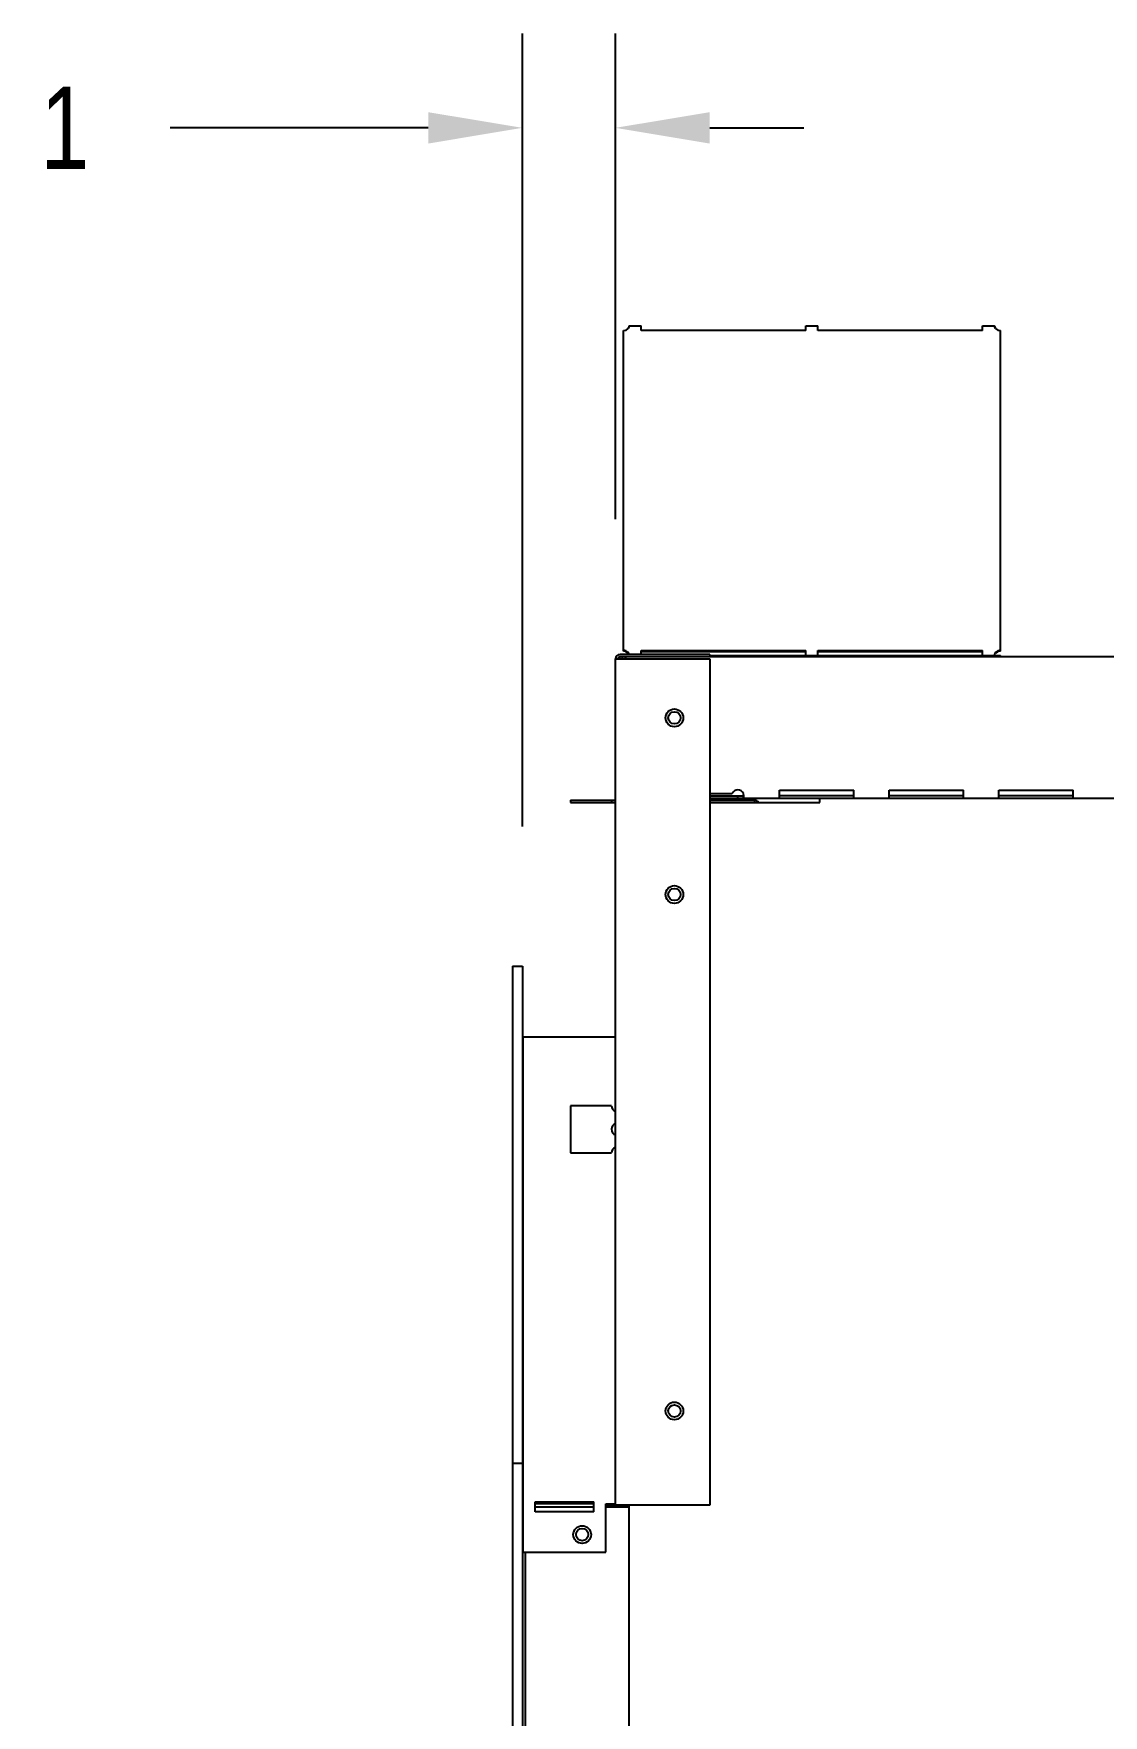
# Model space of a CAD drawing. Extents: x 4 to 120, y 8 to 100.
# Drawn here: x 83.55 to 94.9, y 43.09 to 60.94 of the extents above; entities that cross this region are included whole.
import ezdxf

# ---------------------------------------------------------------- set-up
doc = ezdxf.new("R2010")
doc.units = 0
doc.header["$LTSCALE"] = 7.5625
doc.header["$MEASUREMENT"] = 0
doc.layers.get('0').update_dxf_attribs({"linetype": 'CONTINUOUS'})
doc.layers.get('Defpoints').update_dxf_attribs({"linetype": 'CONTINUOUS'})
doc.styles.get("Standard").update_dxf_attribs({"font": 'txt', "width": 0.8})
doc.dimstyles.get("Standard").update_dxf_attribs({"dimtxt": 0.875, "dimasz": 0.08, "dimexe": 0.18, "dimexo": 0.0625, "dimgap": 0.09, "dimtad": 0, "dimtih": 1, "dimtoh": 1, "dimzin": 0, "dimdsep": 46, "dimtxsty": 'STANDARD', "dimcen": 0.09, "dimadec": 0, "dimazin": 0, "dimtp": 0.01, "dimtm": 0.01, "dimtfac": 1, "dimtofl": 0, "dimtmove": 0, "dimatfit": 3, "dimfxl": 1, "dimtolj": 1, "dimtzin": 0, "dimarcsym": 0})

# ---------------------------------------------------------------- blocks, each defined once
blk = doc.blocks.new('*D6')
at = {"color": 0, "linetype": 'Continuous', "lineweight": -2}
for p, q in [((88.735, 52.523), (88.735, 60.938)), ((89.722, 55.785), (89.722, 60.938)), ((87.735, 59.938), (84.996, 59.938)), ((90.722, 59.938), (91.722, 59.938))]:
    blk.add_line(p, q, dxfattribs=at)
at = {"color": 0, "linetype": 'Continuous'}
for points in [[(87.735, 60.104), (87.735, 59.771), (88.735, 59.938)], [(90.722, 60.104), (90.722, 59.771), (89.722, 59.938)]]:
    blk.add_solid(points, dxfattribs=at)
at = {"layer": 'Defpoints', "color": 0, "linetype": 'Continuous'}
for p in [(88.735, 59.938), (89.722, 54.926), (88.735, 51.664)]:
    blk.add_point(p, dxfattribs=at)
at = {"color": 0, "linetype": 'Continuous', "insert": (83.88, 59.938), "char_height": 0.875, "attachment_point": 5}
blk.add_mtext('\\A1;1', dxfattribs=at)

msp = doc.modelspace()

# ---------------------------------------------------------------- linework, layer by layer
at = {"color": 7, "linetype": 'Continuous'}
for p, q in [((89.87087, 57.83734), (89.99642, 57.83734)), ((89.99642, 57.78789), (89.99642, 57.83734)), ((91.74392, 57.83734), (91.86892, 57.83734)), ((91.74392, 57.78789), (91.74392, 57.83734)), ((91.86892, 57.78789), (91.86892, 57.83734)), ((93.61642, 57.83734), (93.74197, 57.83734)), ((93.61642, 57.78789), (93.61642, 57.83734)), ((89.80642, 57.78558), (89.83447, 57.79146)), ((89.80642, 54.38377), (89.80642, 57.78558)), ((89.83447, 57.79146), (89.85681, 57.8077)), ((91.74392, 57.78789), (89.99642, 57.78789)), ((93.61642, 57.78789), (91.86892, 57.78789)), ((93.75603, 57.8077), (93.77837, 57.79146)), ((93.77837, 57.79146), (93.80642, 57.78558)), ((93.80642, 54.38377), (93.80642, 57.78558)), ((89.72242, 54.30105), (90.72242, 54.30105)), ((89.72242, 45.31973), (89.72242, 54.30105)), ((90.72242, 54.34905), (89.77042, 54.34905)), ((89.79442, 54.32505), (89.79442, 54.30105)), ((89.83301, 54.3877), (89.80642, 54.39295)), ((89.82601, 54.32505), (89.82601, 54.30105)), ((89.99642, 54.39064), (91.74392, 54.39064)), ((89.99642, 54.35187), (89.99642, 54.39064)), ((90.72242, 54.34905), (90.72242, 54.32505)), ((90.72242, 54.33705), (93.80642, 54.33705)), ((90.72242, 54.30105), (90.72242, 45.31973)), ((91.74392, 54.34408), (91.74392, 54.39064)), ((91.86892, 54.39064), (93.61642, 54.39064)), ((91.86892, 54.34408), (91.86892, 54.39064)), ((93.61642, 54.33705), (93.61642, 54.39064)), ((93.75824, 54.37321), (93.74475, 54.35187)), ((93.80642, 54.32505), (93.80642, 54.33705)), ((94.89944, 54.32905), (94.89944, 54.32505)), ((90.72242, 52.84905), (91.07938, 52.84905)), ((91.02042, 52.82505), (91.02042, 52.84905)), ((91.07938, 52.82505), (91.07938, 52.84905)), ((92.25009, 52.84905), (91.46142, 52.84905)), ((93.41475, 52.84905), (92.62609, 52.84905)), ((94.57942, 52.84905), (93.79075, 52.84905)), ((89.24642, 52.80105), (89.24642, 52.77705)), ((89.24642, 52.77705), (89.72144, 52.77705)), ((89.68142, 52.80105), (89.68142, 52.77705)), ((91.19842, 52.80105), (91.19842, 52.77705)), ((88.62992, 51.03905), (88.73492, 51.03905)), ((88.62992, 51.03905), (88.62992, 19.91405)), ((88.73492, 51.03905), (88.73492, 19.91405)), ((88.62992, 45.76536), (88.73492, 45.76536)), ((88.86892, 45.33627), (89.49392, 45.33627)), ((89.61892, 45.31321), (89.86642, 45.31321)), ((90.72242, 45.31973), (89.72242, 45.31973))]:
    msp.add_line(p, q, dxfattribs=at)
at = {"color": 3, "linetype": 'Continuous'}
for p, q in [((112.63442, 54.32505), (89.77042, 54.32505)), ((89.83301, 54.37851), (89.80642, 54.38377)), ((89.99642, 54.38146), (91.74392, 54.38146)), ((91.86892, 54.38146), (93.61642, 54.38146)), ((90.72242, 52.87305), (90.96146, 52.87305)), ((91.46142, 52.90818), (92.25009, 52.90818)), ((91.46142, 52.82505), (91.46142, 52.90818)), ((92.25009, 52.82505), (92.25009, 52.90818)), ((92.62609, 52.90818), (93.41475, 52.90818)), ((92.62609, 52.82505), (92.62609, 52.90818)), ((93.41475, 52.82505), (93.41475, 52.90818)), ((93.79075, 52.90818), (94.57942, 52.90818)), ((93.79075, 52.82505), (93.79075, 52.90818)), ((94.57942, 52.82505), (94.57942, 52.90818)), ((89.24642, 52.80105), (89.72144, 52.80105)), ((90.72242, 52.82505), (112.63442, 52.82505)), ((90.72242, 52.80105), (91.19842, 52.80105)), ((90.72242, 52.77705), (91.89068, 52.77705)), ((91.89068, 52.77705), (91.89068, 52.82505)), ((88.74392, 50.28905), (89.72242, 50.28905)), ((88.74392, 44.81975), (88.74392, 50.28905)), ((89.68142, 49.55951), (89.24642, 49.55951)), ((89.24642, 49.55951), (89.24642, 49.05951)), ((89.24642, 49.05951), (89.68142, 49.05951)), ((88.86892, 45.35682), (89.49392, 45.35682)), ((88.86892, 45.24809), (88.86892, 45.3568)), ((89.49392, 45.24809), (89.49392, 45.3568)), ((88.86892, 45.30105), (89.49392, 45.30105)), ((89.49392, 45.24809), (88.86892, 45.24809)), ((89.61892, 45.33374), (89.72242, 45.33374)), ((89.61892, 44.81975), (89.61892, 45.33374)), ((89.61892, 45.30105), (89.86642, 45.30105)), ((89.86642, 14.65905), (89.86642, 45.31973)), ((88.74392, 44.81975), (89.61892, 44.81975)), ((88.76542, 44.81975), (88.76542, 20.43405))]:
    msp.add_line(p, q, dxfattribs=at)
at = {"color": 7, "linetype": 'Continuous'}
for points in [[(89.86809, 54.35187), (89.8546, 54.37321), (89.83301, 54.3877)], [(93.80642, 54.39295), (93.77983, 54.3877), (93.75824, 54.37321)]]:
    msp.add_lwpolyline(points, dxfattribs=at)
at = {"color": 3, "linetype": 'Continuous'}
for points in [[(89.86407, 54.34905), (89.8546, 54.36402), (89.83301, 54.37851)], [(93.80642, 54.38377), (93.77983, 54.37851), (93.75824, 54.36402)]]:
    msp.add_lwpolyline(points, dxfattribs=at)
at = {"color": 7, "linetype": 'Continuous'}
for centre in [(90.34742, 53.67605), (90.34742, 51.80105), (90.34742, 46.31973)]:
    msp.add_circle(centre, 0.094, dxfattribs=at)
at = {"color": 3, "linetype": 'Continuous'}
for centre, radius in [((90.34742, 53.67605), 0.065), ((90.34742, 51.80105), 0.065), ((90.34742, 46.31973), 0.065), ((89.36892, 45.00775), 0.094), ((89.36892, 45.00773), 0.065)]:
    msp.add_circle(centre, radius, dxfattribs=at)
at = {"color": 7, "linetype": 'Continuous'}
msp.add_arc((89.77042, 54.30105), 0.048, 90, 180, dxfattribs=at)
at = {"color": 3, "linetype": 'Continuous'}
for centre, radius, start, end in [((89.77042, 54.30105), 0.024, 90, 180), ((89.79442, 54.27705), 0.048, 90, 149.903965), ((91.02042, 52.84568), 0.065, 24.902165, 155.097835), ((91.19842, 52.75305), 0.048, 30.000085, 90), ((89.74642, 49.55951), 0.065, 180, 247.789002), ((89.74642, 49.30951), 0.065, 112.210998, 247.789002), ((89.74642, 49.05951), 0.065, 112.210998, 180)]:
    msp.add_arc(centre, radius, start, end, dxfattribs=at)
at = {"color": 7, "linetype": 'Continuous'}
for points, knots in [([(89.85681, 57.8077), (89.85976, 57.81248), (89.86433, 57.81988), (89.87319, 57.84163), (89.86433, 57.81988), (89.85976, 57.81248), (89.85681, 57.8077)], [0, 0, 0, 0, 0.020374008, 0.0315688806, 0.0427637532, 0.0631377611, 0.0631377611, 0.0631377611, 0.0631377611]), ([(89.85681, 57.8077), (89.85976, 57.81248), (89.86433, 57.81988), (89.87319, 57.84163), (89.86433, 57.81988), (89.85976, 57.81248), (89.85681, 57.8077)], [0, 0, 0, 0, 0.020374008, 0.0315688806, 0.0427637532, 0.0631377611, 0.0631377611, 0.0631377611, 0.0631377611]), ([(89.86284, 57.81797), (89.86407, 57.82052), (89.86694, 57.82642), (89.86944, 57.83249), (89.87087, 57.83594)], [0, 0, 0, 0, 0.0084920339, 0.0196869065, 0.0196869065, 0.0196869065, 0.0196869065]), ([(93.75603, 57.8077), (93.75308, 57.81248), (93.74851, 57.81988), (93.73965, 57.84163), (93.74851, 57.81988), (93.75308, 57.81248), (93.75603, 57.8077)], [0, 0, 0, 0, 0.020374008, 0.0315688806, 0.0427637532, 0.0631377611, 0.0631377611, 0.0631377611, 0.0631377611]), ([(93.75603, 57.8077), (93.75308, 57.81248), (93.74851, 57.81988), (93.73965, 57.84163), (93.74851, 57.81988), (93.75308, 57.81248), (93.75603, 57.8077)], [0, 0, 0, 0, 0.020374008, 0.0315688806, 0.0427637532, 0.0631377611, 0.0631377611, 0.0631377611, 0.0631377611]), ([(93.75603, 57.8077), (93.75308, 57.81248), (93.74851, 57.81988), (93.73965, 57.84163), (93.74851, 57.81988), (93.75308, 57.81248), (93.75603, 57.8077)], [0, 0, 0, 0, 0.020374008, 0.0315688806, 0.0427637532, 0.0631377611, 0.0631377611, 0.0631377611, 0.0631377611]), ([(93.75603, 57.8077), (93.75308, 57.81248), (93.74851, 57.81988), (93.73965, 57.84163), (93.74851, 57.81988), (93.75308, 57.81248), (93.75603, 57.8077)], [0, 0, 0, 0, 0.020374008, 0.0315688806, 0.0427637532, 0.0631377611, 0.0631377611, 0.0631377611, 0.0631377611]), ([(93.74475, 54.35187), (93.74359, 54.34935), (93.742, 54.34588), (93.74143, 54.34213), (93.74127, 54.3411)], [0, 0, 0, 0, 0.0082267185, 0.0113548284, 0.0113548284, 0.0113548284, 0.0113548284]), ([(91.07938, 52.84905), (91.08023, 52.8491), (91.08178, 52.8492), (91.0836, 52.85029), (91.08424, 52.85128), (91.08449, 52.85167)], [0, 0, 0, 0, 0.0025378218, 0.00463380705, 0.00603648507, 0.00603648507, 0.00603648507, 0.00603648507])]:
    msp.add_open_spline(points, degree=3, knots=knots, dxfattribs=at)
msp.add_open_spline([(93.75603, 57.8077), (93.75402, 57.81113), (93.75201, 57.81455), (93.75, 57.81797)], degree=3, dxfattribs=at)
at = {"color": 3, "linetype": 'Continuous'}
for points, knots in [([(89.83205, 54.31099), (89.83202, 54.31262), (89.83195, 54.31559), (89.8313, 54.31957), (89.83022, 54.32256), (89.82841, 54.32471), (89.8268, 54.32494), (89.82601, 54.32505)], [0, 0, 0, 0, 0.0048990063, 0.0088953102, 0.0120146416, 0.0144521571, 0.0167678067, 0.0167678067, 0.0167678067, 0.0167678067]), ([(89.83141, 54.30104), (89.83156, 54.30245), (89.83192, 54.30575), (89.832, 54.30908), (89.83205, 54.31099)], [0, 0, 0, 0, 0.0042366197, 0.00997126286, 0.00997126286, 0.00997126286, 0.00997126286]), ([(91.08443, 52.85172), (91.08408, 52.85389), (91.08333, 52.85854), (91.08168, 52.86568), (91.08016, 52.87056), (91.07938, 52.87305)], [0, 0, 0, 0, 0.0066088305, 0.0141227641, 0.0219461896, 0.0219461896, 0.0219461896, 0.0219461896]), ([(91.07938, 52.82505), (91.08016, 52.82516), (91.08178, 52.82539), (91.08359, 52.82754), (91.08467, 52.83053), (91.08532, 52.83451), (91.08538, 52.83748), (91.08542, 52.83911)], [0, 0, 0, 0, 0.0023156493, 0.0047531636, 0.0078724895, 0.0118687957, 0.0167678067, 0.0167678067, 0.0167678067, 0.0167678067]), ([(91.08478, 52.84906), (91.08468, 52.84979), (91.08457, 52.85068), (91.08445, 52.85157), (91.08443, 52.85172)], [0, 0, 0, 0, 0.00222404124, 0.00268691777, 0.00268691777, 0.00268691777, 0.00268691777]), ([(91.08542, 52.83911), (91.08537, 52.84102), (91.08529, 52.84435), (91.08493, 52.84765), (91.08478, 52.84906)], [0, 0, 0, 0, 0.00573464977, 0.00997126286, 0.00997126286, 0.00997126286, 0.00997126286])]:
    msp.add_open_spline(points, degree=3, knots=knots, dxfattribs=at)

# ---------------------------------------------------------------- dimensions: what is measured, and where the dimension line sits
at = {"color": 2, "linetype": 'Continuous'}
dim = msp.add_linear_dim(base=(88.73492, 59.93767), p1=(89.72242, 54.92605), p2=(88.73492, 51.66405), angle=180, dimstyle='STANDARD', override={"dimasz": 1, "dimexe": 1, "dimexo": 0.859375, "dimgap": 1, "dimdec": 4, "dimlunit": 5, "dimcen": 1.2375, "dimtp": 0, "dimtm": 0, "dimtdec": 4, "dimfrac": 2}, dxfattribs=at)
dim.commit()
dim.dimension.update_dxf_attribs({"geometry": '*D6', "text_midpoint": (83.8797, 59.93767), "dimtype": 160})

doc.saveas('drawing.dxf')
